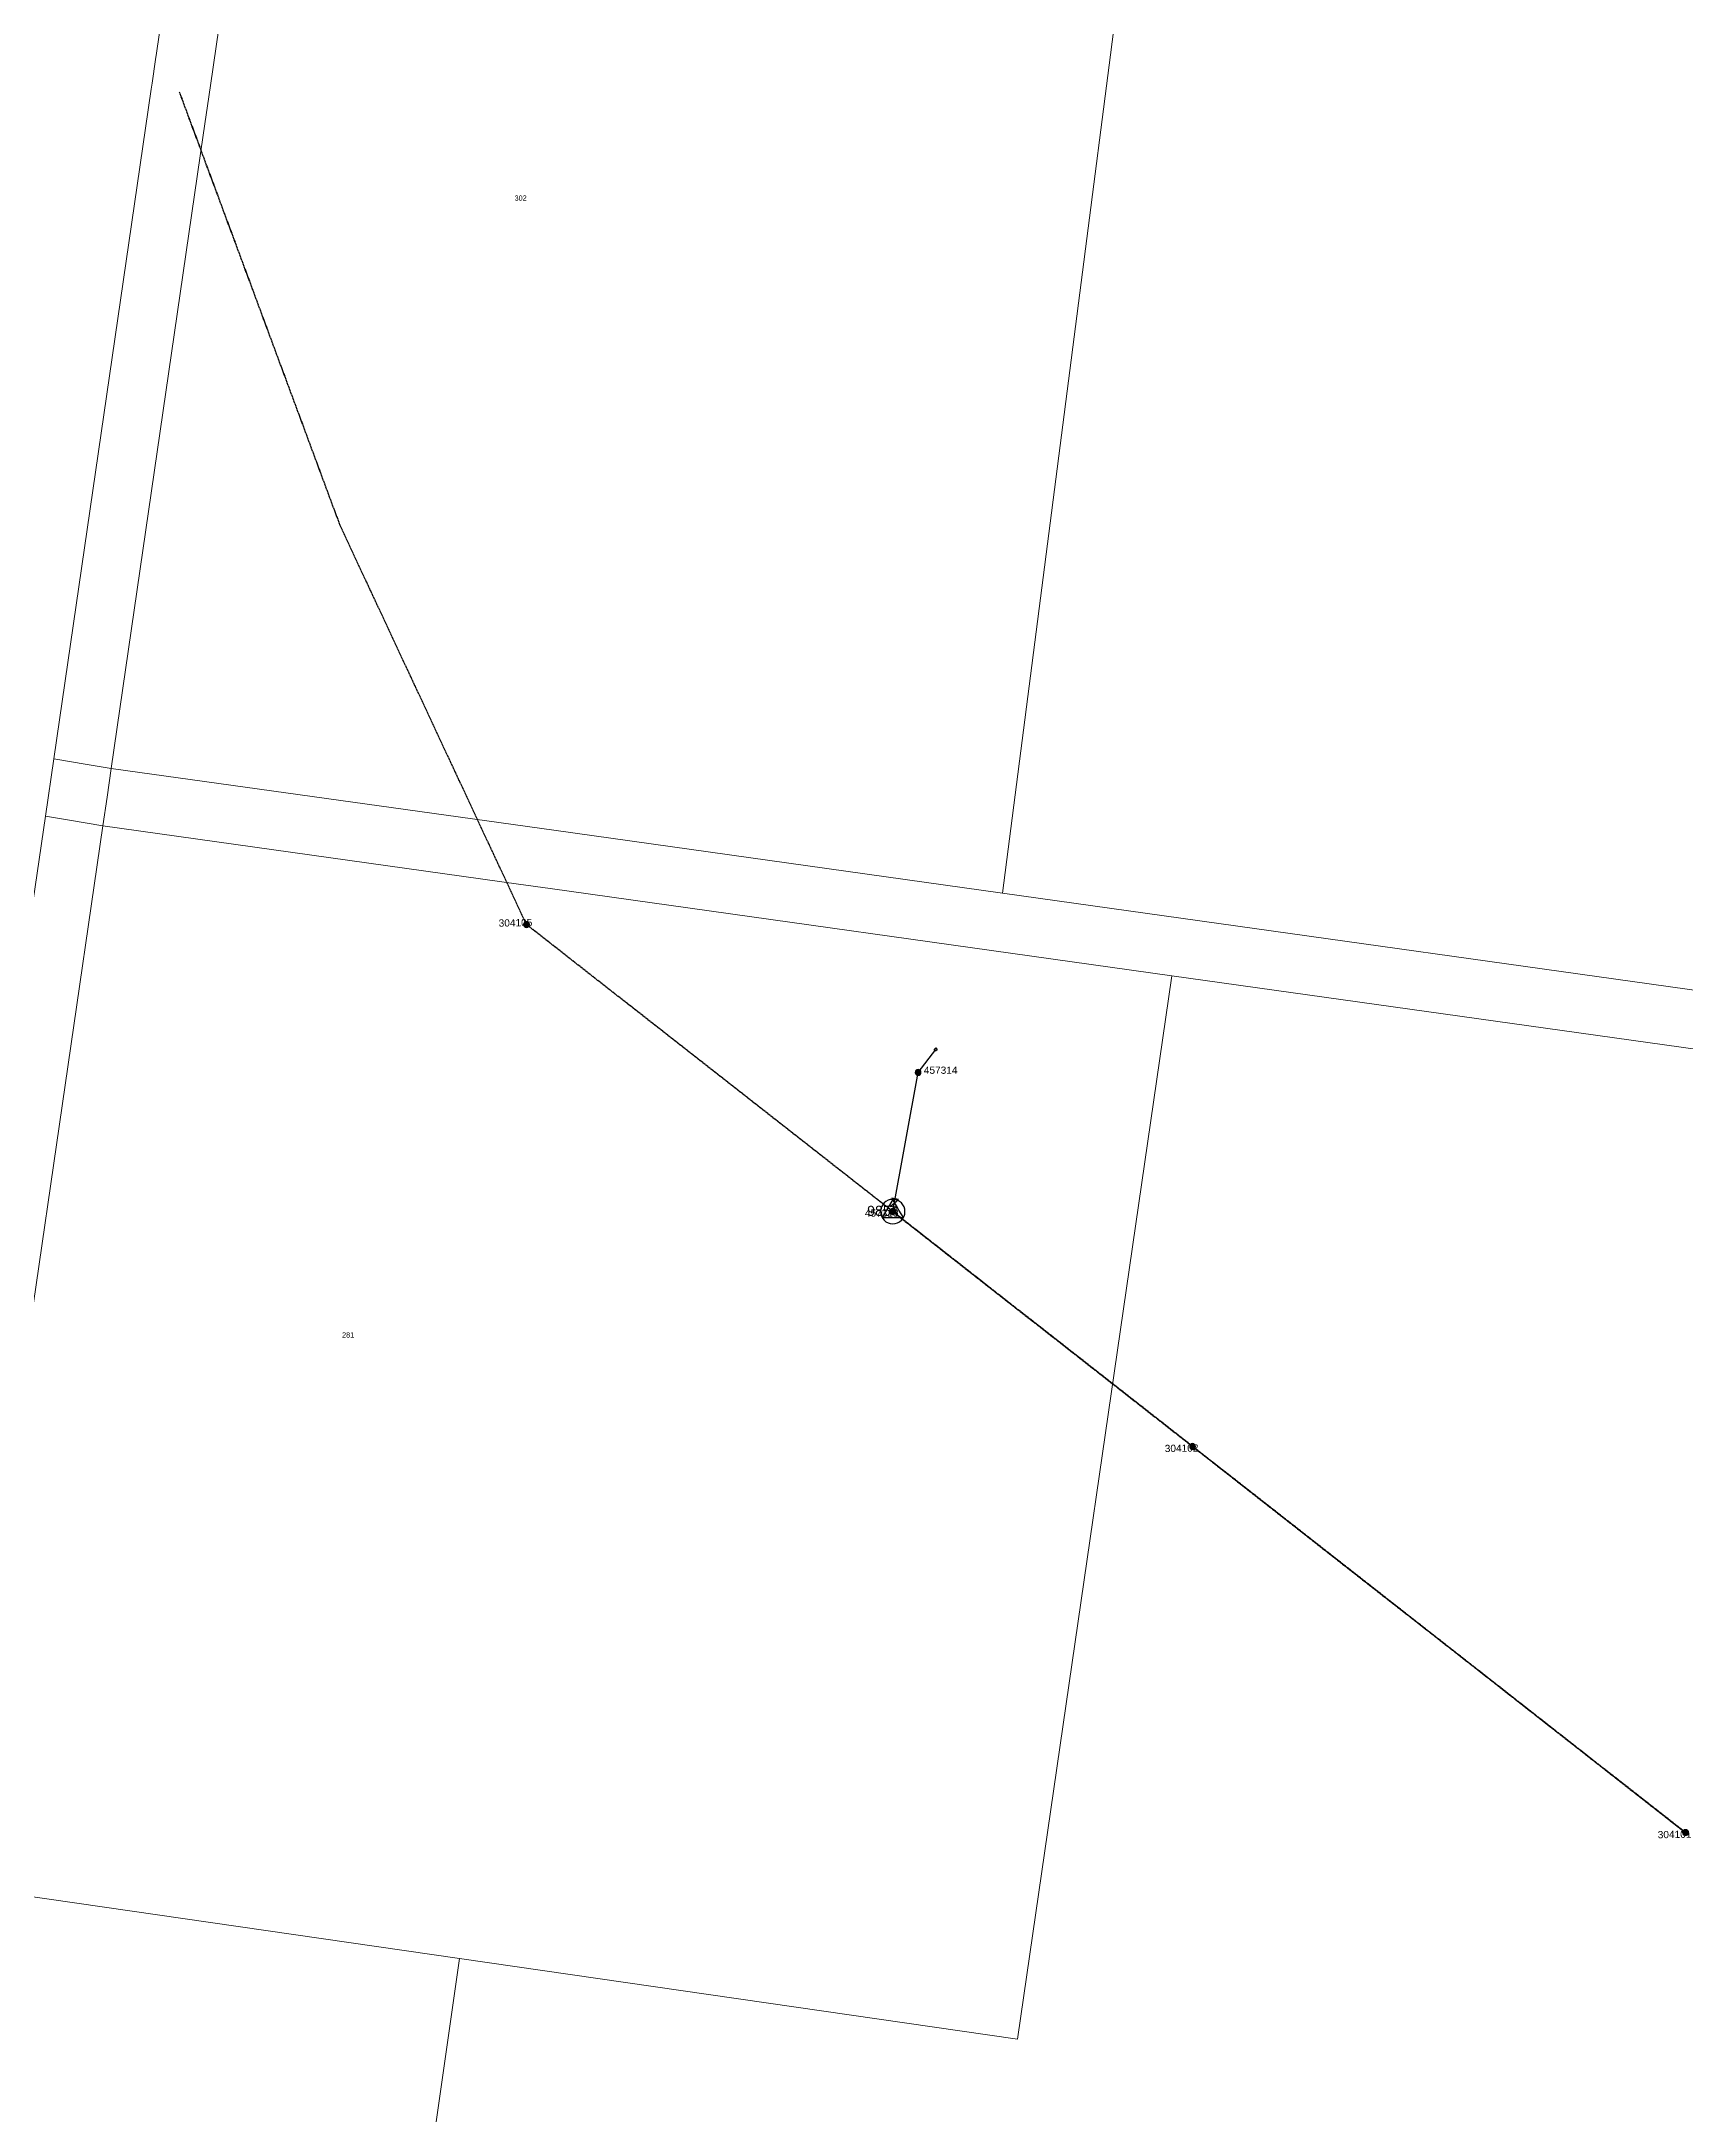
# Model space of a CAD drawing. Header units: metres. Extents: x 217988 to 221369, y 6281275 to 6284089.
# Drawn here: x 218723 to 219292, y 6282744 to 6283462 of the extents above; entities that cross this region are included whole.
import ezdxf
from ezdxf.enums import TextEntityAlignment as Align

# ---------------------------------------------------------------- set-up
doc = ezdxf.new("R2010")
doc.units = ezdxf.units.M
doc.linetypes.add('Cable Exist OH', pattern=[1, 1, 0])
doc.layers.get('0').update_dxf_attribs({"color": 6})
doc.layers.add('Cadastre Land Parcels_SP_EXT', color=9, linetype='Continuous', lineweight=5)
doc.layers.add('Cadastre Roads_SP_EXT', color=9, linetype='Continuous', lineweight=5)
for name, color, linetype in [('Equip_LV_EXT', 7, 'Continuous'), ('Mains_HV_EXT', 7, 'Continuous'), ('Services_SP_EXT', 7, 'Continuous'), ('Sub_SP_TR_HV_LV_EXT', 7, 'Continuous'), ('SupportsOH_SP_TR_HV_LV_SL_EXT', 7, 'Continuous')]:
    doc.layers.add(name, color=color, linetype=linetype)
doc.layers.get('0').freeze()
doc.styles.add('POLE_LABEL', font='arial.ttf')
doc.styles.get("Standard").update_dxf_attribs({"font": 'arial.ttf'})

# ---------------------------------------------------------------- blocks, each defined once
blk = doc.blocks.new('SUB_POLE_EXT')
blk.add_wipeout([(0, 4.22), (0.42, 4.2), (0.83, 4.14), (1.21, 4.05), (1.62, 3.9), (1.99, 3.72), (2.35, 3.51), (2.68, 3.26), (2.99, 2.99), (3.28, 2.66), (3.52, 2.34), (3.76, 1.92), (3.9, 1.62), (4.04, 1.23), (4.18, 0.63), (4.22, 0), (4.18, -0.61), (4.06, -1.15), (3.9, -1.62), (3.58, -2.24), (3.22, -2.73), (2.97, -3.01), (2.68, -3.26), (2.36, -3.5), (2, -3.72), (1.64, -3.89), (1.25, -4.03), (0.82, -4.14), (0.42, -4.2), (0, -4.22), (-0.41, -4.2), (-0.8, -4.15), (-1.21, -4.05), (-1.62, -3.9), (-1.99, -3.73), (-2.35, -3.51), (-2.68, -3.26), (-2.96, -3.02), (-3.23, -2.72), (-3.51, -2.35), (-3.71, -2.01), (-3.91, -1.6), (-4.05, -1.21), (-4.16, -0.76), (-4.22, -0.14), (-4.21, 0.39), (-4.14, 0.83), (-4.03, 1.27), (-3.9, 1.63), (-3.71, 2.02), (-3.5, 2.37), (-3.28, 2.67), (-2.99, 2.99), (-2.68, 3.27), (-2.33, 3.52), (-1.98, 3.73), (-1.63, 3.9), (-1.2, 4.05), (-0.78, 4.15), (-0.4, 4.21)])
blk.add_line((2.16, 0.48), (2.16, 0.48, 0))
blk.add_lwpolyline([(-4.22, 0, 1), (4.22, 0, 1)], format="xyb", close=True)
blk.add_lwpolyline([(2.14, 0.52), (0, 4.22), (-3.66, -2.11), (3.66, -2.11)], close=True)
for tag, height, flags, p in [('STREET_CODE', 0.2, 9, (1.5, 0)), ('ASSET_NUM', 3.5, 8, (2, 2)), ('CONSTRUCTED_VOLTAGE', 0.2, 9, (1.5, -0.2)), ('OPERATING_VOLTAGE', 0.2, 9, (1.5, -0.6)), ('OPERATED_BY', 0.2, 9, (1.5, -0.8)), ('ORIENTATION', 0.2, 9, (1.5, -1.2)), ('OWNED_BY', 0.2, 9, (1.5, -1.4)), ('SECONDARY_VOLTAGE', 0.2, 9, (1.5, -1.6)), ('STATE', 0.2, 9, (1.5, -1.8)), ('SUBSTATION_TYPE', 0.2, 9, (1.5, -2)), ('STREETNAME', 0.2, 9, (1.5, -2.8)), ('SUBURB', 0.2, 9, (1.5, -3)), ('Z', 0.2, 1, (1.5, -3.4)), ('NO_PHASES', 0.2, 9, (1.5, -0.4)), ('MAINTAINED_BY', 0.2, 9, (1.5, -1)), ('USAGE', 0.2, 9, (1.5, -2.2)), ('LEGEND', 0.2, 9, (1.5, -2.4)), ('LOCATION', 0.2, 9, (1.5, -2.6)), ('NOTES', 0.2, 9, (1.5, -3.2))]:
    blk.add_attdef(tag, text='', height=height, dxfattribs=dict(flags=flags)).set_placement(p, align=Align.MIDDLE_LEFT)
blk = doc.blocks.new('LV_OH_LINKS_DISTFUSE_EXT')
for p, q in [((0, 0), (0.96, 0)), ((3.84, 0), (4.8, 0))]:
    blk.add_line(p, q)
blk.add_lwpolyline([(3.84, -1.2), (3.84, 1.2), (0.96, -1.2), (0.96, 1.2)], close=True)
at = {"flags": 9}
for tag, p in [('ACTUAL_STATUS', (0, 0)), ('CONSTRUCTED_VOLTAGE', (0, -0.2)), ('OPERATING_VOLTAGE', (0, -0.6)), ('ORIENTATION', (0, -0.8)), ('OWNED_BY', (0, -1)), ('STATE', (0, -1.2)), ('SWITCH_TYPE', (0, -1.4)), ('NO_PHASES', (0, -0.4)), ('USAGE', (0, -1.6)), ('NOTES', (0, -1.8))]:
    blk.add_attdef(tag, text='', height=0.2, dxfattribs=at).set_placement(p, align=Align.MIDDLE_LEFT)
at = {"flags": 1}
blk.add_attdef('Z', (0, 0), '', height=0.2, dxfattribs=at)
blk = doc.blocks.new('CCP_EXT')
blk.add_wipeout([(0, 0.57), (0.57, 0), (0, -0.57), (-0.57, 0)])
blk.add_lwpolyline([(-0.57, 0), (0, 0.57), (0.57, 0), (0, -0.57), (-0.57, 0)])
at = {"flags": 1}
blk.add_attdef('Z', (0, 0), '', height=0.2, dxfattribs=at)
at = {"flags": 9}
for tag, p in [('CCP_TYPE', (0, 0)), ('CONSTRUCTED_VOLTAGE', (0, -0.2)), ('OPERATING_VOLTAGE', (0, -0.6)), ('ORIENTATION', (0, -0.8)), ('OWNED_BY', (0, -1)), ('STATE', (0, -1.8)), ('NO_PHASES', (0, -0.4)), ('USAGE', (0, -1.2)), ('LEGEND', (0, -1.4)), ('LIFE_SUPPORT', (0, -1.6)), ('NOTES', (0, -2))]:
    blk.add_attdef(tag, text='', height=0.2, dxfattribs=at).set_placement(p, align=Align.MIDDLE_LEFT)
blk = doc.blocks.new('POLE_EXT')
blk.add_hatch(color=256).paths.add_polyline_path([(-1, 0, 1), (1, 0, 1)])
blk.add_lwpolyline([(-1, 0, 1), (1, 0, 1)], format="xyb", close=True)
for tag, height, flags, p in [('pNumber', 2.5, 8, (-17.84, 2.07)), ('OWNED_BY', 0.2, 9, (1.35, -0.4)), ('SPECIAL_USE', 0.2, 9, (1.35, -0.8)), ('STATE', 0.2, 9, (1.35, -1)), ('cLV', 0.2, 9, (1.35, -1.4)), ('hDepth', 0.2, 9, (1.35, -1.6)), ('hDia', 0.2, 9, (1.35, -1.8)), ('cHV', 0.2, 9, (1.35, -2)), ('cLinedev', 0.2, 9, (1.35, -3.4)), ('pExisting', 0.2, 9, (1.35, -3.8)), ('pFooting', 0.2, 9, (1.35, -4.4)), ('pNew', 0.2, 9, (1.35, -4.6)), ('pRelocate', 0.2, 9, (1.35, -5)), ('pRemove', 0.2, 9, (1.35, -5.2)), ('pReplace', 0.2, 9, (1.35, -5.4)), ('pStay', 0.2, 9, (1.35, -5.6)), ('pType', 0.2, 9, (1.35, -5.8)), ('cspan', 0.2, 9, (1.35, -6)), ('STREETNAME', 0.2, 9, (1.35, -6.2)), ('SUBURB', 0.2, 9, (1.35, -6.4)), ('OPERATED_BY', 0.2, 9, (1.36, -7.01)), ('PARENT', 0.2, 9, (1.35, -0.6)), ('USAGE', 0.2, 9, (1.35, -1.2)), ('LBRACKET', 0.2, 9, (1.35, -2.2)), ('LExisting', 0.2, 9, (1.35, -2.4)), ('LANTNUMBER', 0.2, 9, (1.35, -2.6)), ('LOther', 0.2, 9, (1.35, -2.8)), ('LRemove', 0.2, 9, (1.35, -3)), ('LEGEND', 0.2, 9, (1.35, -3.2)), ('LOCATION', 0.2, 9, (1.35, -3.6)), ('PFNUMBER', 0.2, 9, (1.35, -4)), ('NEWPFNUMBER', 0.2, 9, (1.35, -4.2)), ('NOTES', 0.2, 9, (1.35, -6.6)), ('MAINTAINED_BY', 0.2, 9, (1.36, -6.81))]:
    blk.add_attdef(tag, text='', height=height, dxfattribs=dict(flags=flags)).set_placement(p, align=Align.MIDDLE_LEFT)
at = {"style": 'POLE_LABEL'}
for tag, height, flags, p in [('STRUCTURE_PLANT_NUMBER', 0.2, 9, (1.35, 0.03)), ('ASSET_NUM', 2.5, 8, (2, 2)), ('STREET_CODE', 0.2, 9, (1.35, -0.2))]:
    blk.add_attdef(tag, text='', height=height, dxfattribs=dict(at, flags=flags)).set_placement(p, align=Align.MIDDLE_LEFT)
at = {"flags": 1}
blk.add_attdef('Z', (1.35, -7.33), '', height=0.2, dxfattribs=at)

msp = doc.modelspace()

# ---------------------------------------------------------------- linework, layer by layer
at = {"layer": 'Cadastre Land Parcels_SP_EXT', "linetype": 'Continuous'}
for points in [[(219348.74, 6283126.21), (219368.61, 6283276.79), (219478.2, 6283261), (219562.24, 6283869.1), (219254.47, 6283909.75), (219219.56, 6283666.36), (219121.9, 6283680.71), (219055.75, 6283167.28), (219348.74, 6283126.21)], [(218804.98, 6283747.84), (218810.32, 6283784.63), (218652.87, 6283805.89), (218612, 6283528.35), (218610.96, 6283521.34), (218610.53, 6283518.43), (218583.36, 6283522.1), (218424.71, 6283543.52), (218373.73, 6283202.17), (218718.7, 6283154.43), (218724.42, 6283193.9), (218727.37, 6283213.75), (218761.03, 6283445.61), (218761.34, 6283447.68), (218762.57, 6283455.93), (218762.89, 6283458.05), (218804.98, 6283747.84)], [(219055.75, 6283167.28), (219121.9, 6283680.71), (218822.01, 6283725.02), (218781.53, 6283446.93), (218779.06, 6283429.76), (218747.18, 6283210.44), (218900.44, 6283189.05), (219055.75, 6283167.28)], [(218867.81, 6282798.4), (218563.58, 6282842.45), (218552.46, 6282755.75), (218549.43, 6282732.01), (218526.86, 6282555.69), (218511.16, 6282433.01), (218809.62, 6282391.67), (218867.81, 6282798.4)]]:
    msp.add_lwpolyline(points, close=True, dxfattribs=at)
at = {"layer": 'Cadastre Roads_SP_EXT', "linetype": 'Continuous'}
for points in [[(219254.47, 6283909.75), (219257.86, 6283933.6), (219274.17, 6284085.19), (219254.35, 6284088.72), (219254.19, 6284087.93), (219237.89, 6283936.13), (219202.53, 6283689.17), (218804.98, 6283747.84), (218762.89, 6283458.05), (218762.57, 6283455.93), (218761.34, 6283447.68), (218761.03, 6283445.61), (218727.37, 6283213.75), (218738.88, 6283211.83), (218747.18, 6283210.44), (218779.06, 6283429.76), (218781.53, 6283446.93), (218822.01, 6283725.02), (219121.9, 6283680.71), (219219.56, 6283666.36), (219254.47, 6283909.75)], [(218744.32, 6283190.59), (218732.76, 6283192.51), (218724.42, 6283193.9), (218718.7, 6283154.43), (218701.13, 6283033.78), (218570.24, 6283052.93), (218532.27, 6282756.38), (218540.68, 6282756.12), (218552.46, 6282755.75), (218563.58, 6282842.45), (218587.55, 6283030.01), (218718.16, 6283010.97), (218744.32, 6283190.59)]]:
    msp.add_lwpolyline(points, close=True, dxfattribs=at)

# ---------------------------------------------------------------- block references
at = {"layer": 'Sub_SP_TR_HV_LV_EXT'}
ref = msp.add_blockref('SUB_POLE_EXT', (219017.78, 6283057.05), dxfattribs=at)
ref.add_attrib('ASSET_NUM', '9854', dxfattribs={"layer": '0', "height": 3.5}).set_placement((219019.78, 6283057.3), align=Align.MIDDLE_RIGHT)
at = {"layer": 'SupportsOH_SP_TR_HV_LV_SL_EXT'}
ref = msp.add_blockref('POLE_EXT', (218890.98, 6283156.39), dxfattribs=at)
ref.add_attrib('ASSET_NUM', '304105', dxfattribs={"layer": '0', "height": 2.5, "rotation": 1, "style": 'POLE_LABEL'}).set_placement((218892.98, 6283157.14), align=Align.MIDDLE_RIGHT)
ref = msp.add_blockref('POLE_EXT', (219026.53, 6283105.24), dxfattribs=at)
ref.add_attrib('ASSET_NUM', '457314', dxfattribs={"layer": '0', "height": 2.5, "style": 'POLE_LABEL'}).set_placement((219028.53, 6283105.99), align=Align.MIDDLE_LEFT)
ref = msp.add_blockref('POLE_EXT', (219121.58, 6282975.73), dxfattribs=at)
ref.add_attrib('ASSET_NUM', '304102', dxfattribs={"layer": '0', "height": 2.5, "rotation": 1, "style": 'POLE_LABEL'}).set_placement((219123.58, 6282976.48), align=Align.TOP_RIGHT)
ref = msp.add_blockref('POLE_EXT', (219292.25, 6282842.02), dxfattribs=at)
ref.add_attrib('ASSET_NUM', '304101', dxfattribs={"layer": '0', "height": 2.5, "rotation": 1, "style": 'POLE_LABEL'}).set_placement((219294.25, 6282842.77), align=Align.TOP_RIGHT)

# ---------------------------------------------------------------- texts
at = {"layer": 'Cadastre Land Parcels_SP_EXT'}
for s, p in [('302', (218886.84, 6283407.03)), ('281', (218827.12, 6283013.44))]:
    msp.add_text(s, height=1.8, dxfattribs=at).set_placement(p)

# ---------------------------------------------------------------- next in the draw order: linework, layer by layer
at = {"layer": 'Cadastre Land Parcels_SP_EXT', "linetype": 'Continuous'}
for points in [[(219114.41, 6283138.69), (218899.17, 6283168.92), (218888.16, 6283170.38), (218744.32, 6283190.59), (218718.16, 6283010.97), (218587.55, 6283030.01), (218563.58, 6282842.45), (218867.81, 6282798.4), (219060.94, 6282770.51), (219114.41, 6283138.69)], [(219337.04, 6282807.56), (219385.58, 6282857.83), (219411.77, 6282938.42), (219305.89, 6282954.31), (219320.73, 6283067), (219323.69, 6283089.51), (219326.19, 6283109.01), (219114.41, 6283138.69), (219060.94, 6282770.51), (218867.81, 6282798.4), (218809.62, 6282391.67), (218886.99, 6282380.94), (218906.87, 6282378.2), (218903.46, 6282351.78), (219065.5, 6282331.76), (219090.44, 6282375.12), (219132.77, 6282402.34), (219168.69, 6282470.78), (219330.64, 6282730.76), (219337.04, 6282807.56)]]:
    msp.add_lwpolyline(points, close=True, dxfattribs=at)
at = {"layer": 'Mains_HV_EXT', "linetype": 'Cable Exist OH'}
for points in [[(219017.78, 6283057.05), (218890.98, 6283156.39), (218826.47, 6283294.53), (218770.84, 6283444.56)], [(219017.78, 6283057.05), (218890.98, 6283156.39), (218826.47, 6283294.53), (218770.88, 6283444.55)], [(219292.25, 6282842.02), (219120.88, 6282976.27), (219017.78, 6283057.05)], [(219017.78, 6283057.05), (219121.58, 6282975.73), (219292.25, 6282842.02)]]:
    msp.add_lwpolyline(points, dxfattribs=at)

# ---------------------------------------------------------------- next in the draw order: block references
at = {"layer": 'Equip_LV_EXT', "rotation": 79.70792001816629}
msp.add_blockref('LV_OH_LINKS_DISTFUSE_EXT', (219017.9, 6283057.68), dxfattribs=at)
at = {"layer": 'SupportsOH_SP_TR_HV_LV_SL_EXT'}
ref = msp.add_blockref('POLE_EXT', (219017.78, 6283057.05), dxfattribs=at)
ref.add_attrib('ASSET_NUM', '457313', dxfattribs={"layer": '0', "height": 2.5, "style": 'POLE_LABEL'}).set_placement((219019.78, 6283057.8), align=Align.TOP_RIGHT)

# ---------------------------------------------------------------- next in the draw order: block references
at = {"layer": 'Services_SP_EXT', "rotation": 358.8312218158364}
msp.add_blockref('CCP_EXT', (219032.63, 6283113.11), dxfattribs=at)

# ---------------------------------------------------------------- next in the draw order: linework, layer by layer
at = {"layer": 'Cadastre Roads_SP_EXT', "linetype": 'Continuous'}
msp.add_lwpolyline([(219055.75, 6283167.28), (218900.44, 6283189.05), (218747.18, 6283210.44), (218745.74, 6283200.46), (218744.32, 6283190.59), (218888.16, 6283170.38), (218899.17, 6283168.92), (219114.41, 6283138.69), (219326.19, 6283109.01), (219323.69, 6283089.51), (219320.73, 6283067), (219340.99, 6283067.03), (219429.77, 6283053.97), (219519.74, 6283040.83), (219520.71, 6283050.84), (219521.69, 6283060.92), (219343.66, 6283086.98), (219348.74, 6283126.21), (219055.75, 6283167.28)], close=True, dxfattribs=at)
at = {"layer": 'Services_SP_EXT'}
msp.add_lwpolyline([(219017.78, 6283057.05), (219026.53, 6283105.24), (219032.63, 6283113.11)], dxfattribs=at)

doc.saveas('drawing.dxf')
